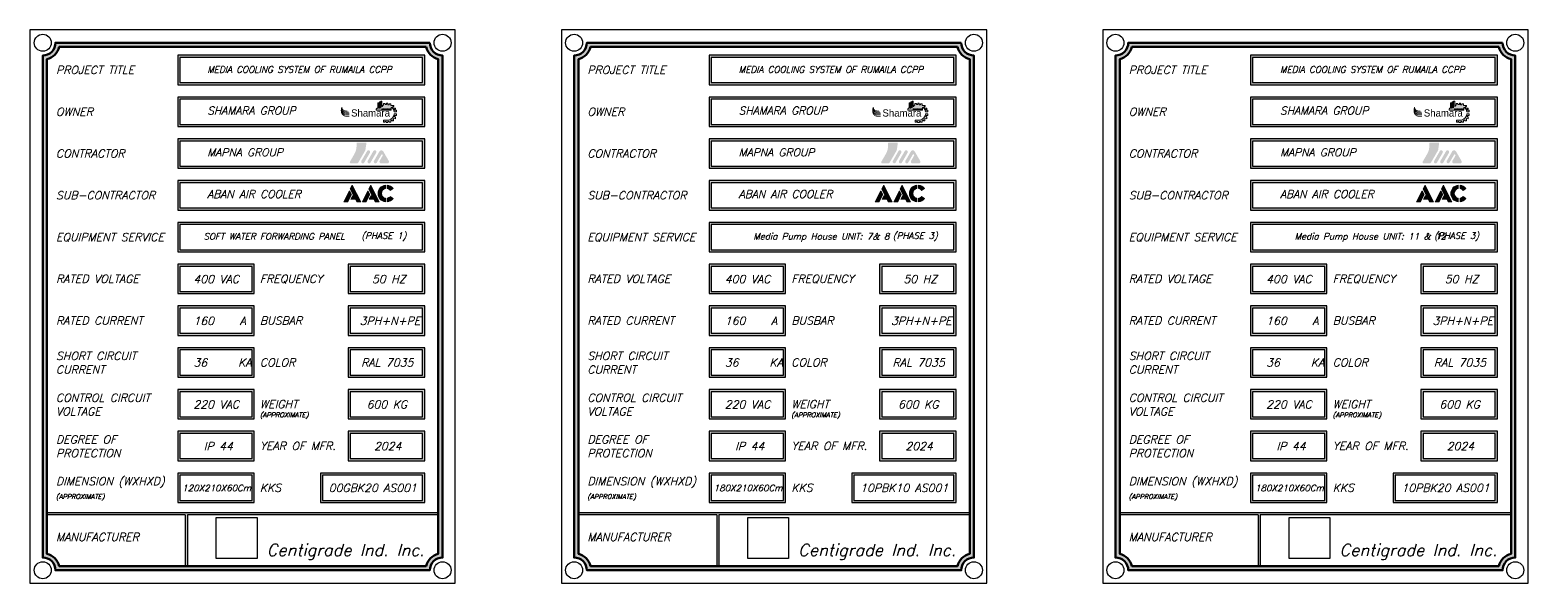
# Model space of a CAD drawing. Header units: inches. Extents: x -166 to 590, y 55 to 185.
# Drawn here: x -165.6 to 186.6, y 55.2 to 185.2 of the extents above; entities that cross this region are included whole.
import ezdxf
from ezdxf.enums import TextEntityAlignment as Align

# ---------------------------------------------------------------- set-up
doc = ezdxf.new("R2010")
doc.units = ezdxf.units.IN
doc.header["$MEASUREMENT"] = 0
doc.layers.add('T-T', color=2, linetype='Continuous', lineweight=20)
doc.styles.add('Shamara', font='')
doc.styles.get("Standard").update_dxf_attribs({"font": 'italic.shx'})
doc.styles.get('Shamara').set_extended_font_data('Alborz Mashgh Jadid')
picture_1 = doc.add_image_def('image1.jpg', size_in_pixel=(157, 157))

# ---------------------------------------------------------------- blocks, each defined once
blk = doc.blocks.new('AAC')
at = {"lineweight": 0}
h = blk.add_hatch(dxfattribs=at)
h.set_pattern_fill('AR-SAND', color=130, scale=0.4)
h.paths.add_polyline_path([(17.1, 33.8), (13.1, 26), (20.1, 12.2), (17.7, 12.2), (14.1, 5.2), (23.6, 5.2), (26.2, 0), (34.2, 0)])
h.paths.add_polyline_path([(0, 0), (7.9, 0), (15.3, 14.6), (11.3, 22.4)])
h = blk.add_hatch(dxfattribs=at)
h.set_pattern_fill('AR-SAND', color=130, scale=0.4)
h.paths.add_polyline_path([(49, 22.4), (37.7, 0), (45.6, 0), (53, 14.6)])
h.paths.add_polyline_path([(54.7, 33.8), (50.8, 26), (57.7, 12.2), (55.4, 12.2), (51.8, 5.2), (61.3, 5.2), (63.9, 0), (71.8, 0)])
h = blk.add_hatch(dxfattribs=at)
h.set_pattern_fill('AR-SAND', color=130, scale=0.4)
h.paths.add_polyline_path([(84.6, 26.8), (84.6, 33.8, 0.894794), (84.6, 0), (84.6, 7, -0.827064)])
h.paths.add_polyline_path([(94.4, 23), (100, 27.2, 0.206016), (88.3, 33.8), (88.3, 26.8, -0.186394)])
h.paths.add_polyline_path([(100, 6.6), (94.4, 10.8, -0.186394), (88.3, 7), (88.3, 0, 0.206016)])
for p, q in [((13.1, 26), (17.1, 33.8)), ((34.2, 0), (17.1, 33.8)), ((50.8, 26), (54.7, 33.8)), ((71.8, 0), (54.7, 33.8)), ((84.6, 33.8), (84.6, 26.8)), ((88.3, 33.8), (88.3, 26.8)), ((0, 0), (11.3, 22.4)), ((0, 0), (7.9, 0)), ((7.9, 0), (15.3, 14.6)), ((15.3, 14.6), (11.3, 22.4)), ((20.1, 12.2), (13.1, 26)), ((14.1, 5.2), (17.7, 12.2)), ((14.1, 5.2), (23.6, 5.2)), ((17.7, 12.2), (20.1, 12.2)), ((26.2, 0), (23.6, 5.2)), ((26.2, 0), (34.2, 0)), ((37.7, 0), (49, 22.4)), ((37.7, 0), (45.6, 0)), ((45.6, 0), (53, 14.6)), ((53, 14.6), (49, 22.4)), ((57.7, 12.2), (50.8, 26)), ((51.8, 5.2), (55.4, 12.2)), ((51.8, 5.2), (61.3, 5.2)), ((55.4, 12.2), (57.7, 12.2)), ((63.9, 0), (61.3, 5.2)), ((63.9, 0), (71.8, 0)), ((84.6, 7), (84.6, 0)), ((88.3, 7), (88.3, 0)), ((94.4, 23), (100, 27.2)), ((94.4, 10.8), (100, 6.6))]:
    blk.add_line(p, q, dxfattribs=at)
for radius, start, end in [(17, 96.356, 263.644), (17, 37.2592, 83.823), (10, 100.8142, 259.1858), (10, 37.2592, 79.4928), (10, 280.5072, 322.7408), (17, 276.177, 322.7408)]:
    blk.add_arc((86.5, 16.9), radius, start, end, dxfattribs=at)
blk = doc.blocks.new('A$C190B4D2B')
at = {"layer": 'T-T'}
h = blk.add_hatch(color=12, dxfattribs=at)
h.dxf.hatch_style = 1
h.paths.add_polyline_path([(5.47, -1.16), (5.47, -0.23), (4.75, -0.23), (4.75, -0.91), (3.9, -0.91), (3.9, -0.37), (3.11, -0.37), (3.11, -1.31), (2.72, -1.31), (2.72, -1.73), (2.5, -1.73), (2.5, -2.04), (2.22, -2.04), (2.22, 0.86), (1.55, 0.86), (1.55, -2.69), (1.32, -2.69), (1.32, 0.53), (0.83, 0.53), (0.83, -2.92), (0.53, -2.92), (0.53, 0), (0, 0), (0, -2.85), (-0.53, -2.85), (-0.53, -3.22), (-0.83, -3.22), (-0.83, -4.07), (7.18, -4.07), (7.18, -2.62), (7.6, -2.62, -0.191002), (8.87, -4.99), (10.08, -4.99), (10.08, -4.03), (9.08, -4.03), (9.08, -3.56), (9.61, -3.56), (9.61, -2.88), (8.71, -2.88), (8.19, -2.49), (8.19, -2.07), (8.66, -2.07), (8.66, -1.57), (7.03, -1.57), (7.03, -0.59), (6.2, -0.59), (6.2, -1.16)])
h.paths.add_polyline_path([(6.16, -3.28), (6.16, -3.81), (5.71, -3.81), (5.71, -3.28)], flags=16)
h.paths.add_polyline_path([(6.44, -3.28), (6.88, -3.28), (6.88, -3.81), (6.44, -3.81)], flags=16)
h.paths.add_polyline_path([(5.43, -3.28), (5.43, -3.81), (4.99, -3.81), (4.99, -3.28)], flags=16)
h.paths.add_polyline_path([(4.71, -3.28), (4.71, -3.81), (4.27, -3.81), (4.27, -3.28)], flags=16)
h.paths.add_polyline_path([(3.98, -3.28), (3.98, -3.81), (3.54, -3.81), (3.54, -3.28)], flags=16)
h.paths.add_polyline_path([(3.26, -3.28), (3.26, -3.81), (2.82, -3.81), (2.82, -3.28)], flags=16)
h.paths.add_polyline_path([(2.53, -3.28), (2.53, -3.81), (2.09, -3.81), (2.09, -3.28)], flags=16)
h.paths.add_polyline_path([(7.71, -9.27), (7.7, -9.75), (8.56, -9.75), (8.56, -8.65), (9.58, -8.66), (9.58, -7.64), (9.15, -7.64), (9.15, -6.85), (10.09, -6.85), (10.09, -5.98), (8.92, -5.98, -0.331152), (5.93, -9.42), (3.14, -9.42), (3.14, -10.64), (3.89, -10.64), (3.89, -10.2), (4.47, -10.2), (4.47, -10.81), (5.5, -10.81), (5.5, -10.12), (6.09, -10.12), (6.09, -10.5), (6.99, -10.5), (6.99, -9.68)])
at = {"layer": 'T-T', "color": 12}
for p, q in [((0.53, 0), (0, 0)), ((0, 0), (0, -2.85)), ((0.53, 0), (0, 0)), ((0, 0), (0, -2.85)), ((0.53, -2.92), (0.53, 0)), ((0.53, -2.92), (0.53, 0)), ((1.32, 0.53), (0.83, 0.53)), ((0.83, 0.53), (0.83, -2.92)), ((1.32, 0.53), (0.83, 0.53)), ((0.83, 0.53), (0.83, -2.92)), ((1.32, -2.69), (1.32, 0.53)), ((1.32, -2.69), (1.32, 0.53)), ((2.22, 0.86), (1.55, 0.86)), ((1.55, 0.86), (1.55, -2.69)), ((2.22, 0.86), (1.55, 0.86)), ((1.55, 0.86), (1.55, -2.69)), ((2.22, -2.04), (2.22, 0.86)), ((2.22, -2.04), (2.22, 0.86)), ((-0.53, -3.22), (-0.83, -3.22)), ((-0.83, -3.22), (-0.83, -4.07)), ((-0.53, -3.22), (-0.83, -3.22)), ((-0.83, -3.22), (-0.83, -4.07)), ((-0.83, -4.07), (7.18, -4.07)), ((-0.83, -4.07), (7.18, -4.07)), ((0, -2.85), (-0.53, -2.85)), ((-0.53, -2.85), (-0.53, -3.22)), ((0, -2.85), (-0.53, -2.85)), ((-0.53, -2.85), (-0.53, -3.22)), ((0.83, -2.92), (0.53, -2.92)), ((0.83, -2.92), (0.53, -2.92)), ((1.55, -2.69), (1.32, -2.69)), ((1.55, -2.69), (1.32, -2.69)), ((2.5, -2.04), (2.22, -2.04)), ((2.5, -2.04), (2.22, -2.04)), ((2.72, -1.73), (2.5, -1.73)), ((2.5, -1.73), (2.5, -2.04)), ((2.72, -1.73), (2.5, -1.73)), ((2.5, -1.73), (2.5, -2.04)), ((3.11, -1.31), (2.72, -1.31)), ((2.72, -1.31), (2.72, -1.73)), ((3.11, -1.31), (2.72, -1.31)), ((2.72, -1.31), (2.72, -1.73)), ((3.9, -0.37), (3.11, -0.37)), ((3.11, -0.37), (3.11, -1.31)), ((3.9, -0.37), (3.11, -0.37)), ((3.11, -0.37), (3.11, -1.31)), ((3.9, -0.91), (3.9, -0.37)), ((3.9, -0.91), (3.9, -0.37)), ((4.75, -0.91), (3.9, -0.91)), ((4.75, -0.91), (3.9, -0.91)), ((5.47, -0.23), (4.75, -0.23)), ((4.75, -0.23), (4.75, -0.91)), ((5.47, -0.23), (4.75, -0.23)), ((4.75, -0.23), (4.75, -0.91)), ((5.47, -1.16), (5.47, -0.23)), ((5.47, -1.16), (5.47, -0.23)), ((6.2, -1.16), (5.47, -1.16)), ((6.2, -1.16), (5.47, -1.16)), ((7.03, -0.59), (6.2, -0.59)), ((6.2, -0.59), (6.2, -1.16)), ((7.03, -0.59), (6.2, -0.59)), ((6.2, -0.59), (6.2, -1.16)), ((7.03, -1.57), (7.03, -0.59)), ((7.03, -1.57), (7.03, -0.59)), ((8.66, -1.57), (7.03, -1.57)), ((8.66, -1.57), (7.03, -1.57)), ((7.18, -4.07), (7.18, -2.62)), ((7.18, -2.62), (7.6, -2.62)), ((7.18, -4.07), (7.18, -2.62)), ((7.18, -2.62), (7.6, -2.62)), ((8.19, -2.49), (8.19, -2.07)), ((8.19, -2.07), (8.66, -2.07)), ((8.19, -2.49), (8.19, -2.07)), ((8.19, -2.07), (8.66, -2.07)), ((8.71, -2.88), (8.19, -2.49)), ((8.71, -2.88), (8.19, -2.49)), ((8.66, -2.07), (8.66, -1.57)), ((8.66, -2.07), (8.66, -1.57)), ((9.61, -2.88), (8.71, -2.88)), ((9.61, -2.88), (8.71, -2.88)), ((8.87, -4.99), (10.08, -4.99)), ((8.87, -4.99), (10.08, -4.99)), ((10.09, -5.98), (8.92, -5.98)), ((10.09, -5.98), (8.92, -5.98)), ((9.08, -4.03), (9.08, -3.56)), ((9.08, -3.56), (9.61, -3.56)), ((9.08, -4.03), (9.08, -3.56)), ((9.08, -3.56), (9.61, -3.56)), ((10.08, -4.03), (9.08, -4.03)), ((10.08, -4.03), (9.08, -4.03)), ((9.15, -7.64), (9.15, -6.85)), ((9.15, -6.85), (10.09, -6.85)), ((9.15, -7.64), (9.15, -6.85)), ((9.15, -6.85), (10.09, -6.85)), ((9.58, -7.64), (9.15, -7.64)), ((9.58, -7.64), (9.15, -7.64)), ((9.58, -8.66), (9.58, -7.64)), ((9.58, -8.66), (9.58, -7.64)), ((9.61, -3.56), (9.61, -2.88)), ((9.61, -3.56), (9.61, -2.88)), ((10.08, -4.99), (10.08, -4.03)), ((10.08, -4.99), (10.08, -4.03)), ((10.09, -6.85), (10.09, -5.98)), ((10.09, -6.85), (10.09, -5.98)), ((5.93, -9.42), (3.14, -9.42)), ((3.14, -9.42), (3.14, -10.64)), ((5.93, -9.42), (3.14, -9.42)), ((3.14, -9.42), (3.14, -10.64)), ((3.14, -10.64), (3.89, -10.64)), ((3.14, -10.64), (3.89, -10.64)), ((3.89, -10.64), (3.89, -10.2)), ((3.89, -10.2), (4.47, -10.2)), ((3.89, -10.64), (3.89, -10.2)), ((3.89, -10.2), (4.47, -10.2)), ((4.47, -10.2), (4.47, -10.81)), ((4.47, -10.2), (4.47, -10.81)), ((4.47, -10.81), (5.5, -10.81)), ((4.47, -10.81), (5.5, -10.81)), ((5.5, -10.81), (5.5, -10.12)), ((5.5, -10.12), (6.09, -10.12)), ((5.5, -10.81), (5.5, -10.12)), ((5.5, -10.12), (6.09, -10.12)), ((6.09, -10.12), (6.09, -10.5)), ((6.09, -10.12), (6.09, -10.5)), ((6.09, -10.5), (6.99, -10.5)), ((6.09, -10.5), (6.99, -10.5)), ((6.99, -9.68), (7.71, -9.27)), ((6.99, -9.68), (7.71, -9.27)), ((6.99, -10.5), (6.99, -9.68)), ((6.99, -10.5), (6.99, -9.68)), ((7.71, -9.27), (7.7, -9.75)), ((7.71, -9.27), (7.7, -9.75)), ((7.7, -9.75), (8.56, -9.75)), ((7.7, -9.75), (8.56, -9.75)), ((8.56, -9.75), (8.56, -8.65)), ((8.56, -8.65), (9.58, -8.66)), ((8.56, -9.75), (8.56, -8.65)), ((8.56, -8.65), (9.58, -8.66))]:
    blk.add_line(p, q, dxfattribs=at)
at = {"layer": 'T-T', "color": 12, "const_width": 0.39}
for points in [[(-19.5, -2.33, 0.281), (-19.27, -6.42, 18.267234)], [(-15.56, -6.15), (-17.6, -6.12, -0.392856), (-19.91, -3.52, -0.912171)], [(-15.56, -6.7), (-17.6, -6.68, -0.383676), (-19.91, -3.97, -0.912171)], [(-15.56, -7.36), (-17.6, -7.33, -0.383676), (-19.91, -4.62, -0.912171)], [(-15.56, -5.56), (-17.6, -5.54, -0.42789), (-19.74, -2.89, -0.912171)], [(-15.96, -5.03), (-17.6, -5.01, -0.429952), (-19.66, -2.55, -0.912171)], [(-16.54, -4.44), (-17.6, -4.41, -0.441364), (-19.5, -2.33, -0.912171)]]:
    blk.add_lwpolyline(points, format="xyb", dxfattribs=at)
at = {"layer": 'T-T', "color": 12}
for points in [[(2.53, -3.81), (2.09, -3.81), (2.09, -3.28), (2.53, -3.28)], [(3.26, -3.81), (2.82, -3.81), (2.82, -3.28), (3.26, -3.28)], [(3.98, -3.81), (3.54, -3.81), (3.54, -3.28), (3.98, -3.28)], [(4.71, -3.81), (4.27, -3.81), (4.27, -3.28), (4.71, -3.28)], [(5.43, -3.81), (4.99, -3.81), (4.99, -3.28), (5.43, -3.28)], [(6.16, -3.81), (5.71, -3.81), (5.71, -3.28), (6.16, -3.28)], [(6.88, -3.81), (6.44, -3.81), (6.44, -3.28), (6.88, -3.28)]]:
    blk.add_lwpolyline(points, close=True, dxfattribs=at)
for centre, radius, start, end in [((5.11, -5.69), 3.82, 282.43766, 355.72722), ((5.11, -5.69), 3.82, 282.43766, 355.72722), ((5.24, -5.41), 3.65, 6.66491, 49.91844), ((5.24, -5.41), 3.65, 6.66491, 49.91844)]:
    blk.add_arc(centre, radius, start, end, dxfattribs=at)
at = {"layer": 'T-T', "color": 12, "style": 'Shamara'}
blk.add_text('Shamara', height=3.9, rotation=0.00012, dxfattribs=at).set_placement((-3.98, -5.54), align=Align.MIDDLE_CENTER)

msp = doc.modelspace()

# ---------------------------------------------------------------- hatches: boundary and pattern name
h = msp.add_hatch(color=256)
h.dxf.hatch_style = 1
h.paths.add_polyline_path([(-68.58, 179.2, -0.414214), (-71.58, 182.2), (-159.58, 182.2, -0.414214), (-162.58, 179.2), (-162.58, 61.2, -0.414214), (-159.58, 58.2), (-71.58, 58.2, -0.414214), (-68.58, 61.2)])
h.paths.add_polyline_path([(-69.58, 62.07, 0.272842), (-72.46, 59.2), (-158.71, 59.2, 0.272842), (-161.58, 62.07), (-161.58, 178.33, 0.272842), (-158.71, 181.2), (-72.46, 181.2, 0.272842), (-69.58, 178.33)], flags=16)
h = msp.add_hatch(color=256)
h.dxf.hatch_style = 1
h.paths.add_polyline_path([(56.36, 179.2, -0.414214), (53.36, 182.2), (-34.64, 182.2, -0.414214), (-37.64, 179.2), (-37.64, 61.2, -0.414214), (-34.64, 58.2), (53.36, 58.2, -0.414214), (56.36, 61.2)])
h.paths.add_polyline_path([(55.36, 62.07, 0.272842), (52.49, 59.2), (-33.77, 59.2, 0.272842), (-36.64, 62.07), (-36.64, 178.33, 0.272842), (-33.77, 181.2), (52.49, 181.2, 0.272842), (55.36, 178.33)], flags=16)
h = msp.add_hatch(color=256)
h.dxf.hatch_style = 1
h.paths.add_polyline_path([(183.64, 179.2, -0.414214), (180.64, 182.2), (92.64, 182.2, -0.414214), (89.64, 179.2), (89.64, 61.2, -0.414214), (92.64, 58.2), (180.64, 58.2, -0.414214), (183.64, 61.2)])
h.paths.add_polyline_path([(182.64, 62.07, 0.272842), (179.76, 59.2), (93.51, 59.2, 0.272842), (90.64, 62.07), (90.64, 178.33, 0.272842), (93.51, 181.2), (179.76, 181.2, 0.272842), (182.64, 178.33)], flags=16)
h = msp.add_hatch(color=256)
h.dxf.hatch_style = 1
h.paths.add_polyline_path([(-130.84, 179.24), (-130.84, 172.32), (-72.78, 172.32), (-72.78, 179.24)])
h.paths.add_polyline_path([(-73.28, 178.74), (-130.34, 178.74), (-130.34, 172.82), (-73.28, 172.82)], flags=16)
h = msp.add_hatch(color=256)
h.dxf.hatch_style = 1
h.paths.add_polyline_path([(-5.9, 179.24), (-5.9, 172.32), (52.16, 172.32), (52.16, 179.24)])
h.paths.add_polyline_path([(51.66, 178.74), (-5.4, 178.74), (-5.4, 172.82), (51.66, 172.82)], flags=16)
h = msp.add_hatch(color=256)
h.dxf.hatch_style = 1
h.paths.add_polyline_path([(121.38, 179.24), (121.38, 172.32), (179.43, 172.32), (179.43, 179.24)])
h.paths.add_polyline_path([(178.93, 178.74), (121.88, 178.74), (121.88, 172.82), (178.93, 172.82)], flags=16)
h = msp.add_hatch(color=256)
h.dxf.hatch_style = 1
h.paths.add_polyline_path([(-130.84, 169.42), (-130.84, 162.5), (-72.78, 162.5), (-72.78, 169.42)])
h.paths.add_polyline_path([(-73.28, 168.92), (-130.34, 168.92), (-130.34, 163), (-73.28, 163)], flags=16)
h = msp.add_hatch(color=256)
h.dxf.hatch_style = 1
h.paths.add_polyline_path([(-5.9, 169.42), (-5.9, 162.5), (52.16, 162.5), (52.16, 169.42)])
h.paths.add_polyline_path([(51.66, 168.92), (-5.4, 168.92), (-5.4, 163), (51.66, 163)], flags=16)
h = msp.add_hatch(color=256)
h.dxf.hatch_style = 1
h.paths.add_polyline_path([(121.38, 169.42), (121.38, 162.5), (179.43, 162.5), (179.43, 169.42)])
h.paths.add_polyline_path([(178.93, 168.92), (121.88, 168.92), (121.88, 163), (178.93, 163)], flags=16)
h = msp.add_hatch(color=256)
h.dxf.hatch_style = 1
h.paths.add_polyline_path([(-130.84, 159.6), (-130.84, 152.68), (-72.78, 152.68), (-72.78, 159.6)])
h.paths.add_polyline_path([(-73.28, 159.1), (-130.34, 159.1), (-130.34, 153.18), (-73.28, 153.18)], flags=16)
h = msp.add_hatch(color=256)
h.dxf.hatch_style = 1
h.paths.add_polyline_path([(-5.9, 159.6), (-5.9, 152.68), (52.16, 152.68), (52.16, 159.6)])
h.paths.add_polyline_path([(51.66, 159.1), (-5.4, 159.1), (-5.4, 153.18), (51.66, 153.18)], flags=16)
h = msp.add_hatch(color=256)
h.dxf.hatch_style = 1
h.paths.add_polyline_path([(121.38, 159.6), (121.38, 152.68), (179.43, 152.68), (179.43, 159.6)])
h.paths.add_polyline_path([(178.93, 159.1), (121.88, 159.1), (121.88, 153.18), (178.93, 153.18)], flags=16)
h = msp.add_hatch(color=256)
h.dxf.hatch_style = 1
h.paths.add_polyline_path([(-130.84, 149.78), (-130.84, 142.86), (-72.78, 142.86), (-72.78, 149.78)])
h.paths.add_polyline_path([(-73.28, 149.28), (-130.34, 149.28), (-130.34, 143.36), (-73.28, 143.36)], flags=16)
h = msp.add_hatch(color=256)
h.dxf.hatch_style = 1
h.paths.add_polyline_path([(-5.9, 149.78), (-5.9, 142.86), (52.16, 142.86), (52.16, 149.78)])
h.paths.add_polyline_path([(51.66, 149.28), (-5.4, 149.28), (-5.4, 143.36), (51.66, 143.36)], flags=16)
h = msp.add_hatch(color=256)
h.dxf.hatch_style = 1
h.paths.add_polyline_path([(121.38, 149.78), (121.38, 142.86), (179.43, 142.86), (179.43, 149.78)])
h.paths.add_polyline_path([(178.93, 149.28), (121.88, 149.28), (121.88, 143.36), (178.93, 143.36)], flags=16)
h = msp.add_hatch(color=256)
h.dxf.hatch_style = 1
h.paths.add_polyline_path([(-130.84, 139.96), (-130.84, 133.04), (-72.78, 133.04), (-72.78, 139.96)])
h.paths.add_polyline_path([(-73.28, 139.46), (-130.34, 139.46), (-130.34, 133.54), (-73.28, 133.54)], flags=16)
h = msp.add_hatch(color=256)
h.dxf.hatch_style = 1
h.paths.add_polyline_path([(-5.9, 139.96), (-5.9, 133.04), (52.16, 133.04), (52.16, 139.96)])
h.paths.add_polyline_path([(51.66, 139.46), (-5.4, 139.46), (-5.4, 133.54), (51.66, 133.54)], flags=16)
h = msp.add_hatch(color=256)
h.dxf.hatch_style = 1
h.paths.add_polyline_path([(121.38, 139.96), (121.38, 133.04), (179.43, 133.04), (179.43, 139.96)])
h.paths.add_polyline_path([(178.93, 139.46), (121.88, 139.46), (121.88, 133.54), (178.93, 133.54)], flags=16)
h = msp.add_hatch(color=256)
h.dxf.hatch_style = 1
h.paths.add_polyline_path([(-112.86, 123.22), (-112.86, 130.14), (-130.84, 130.14), (-130.84, 123.22)])
h.paths.add_polyline_path([(-113.36, 129.64), (-113.36, 123.72), (-130.34, 123.72), (-130.34, 129.64)], flags=16)
h = msp.add_hatch(color=256)
h.dxf.hatch_style = 1
h.paths.add_polyline_path([(-72.78, 123.22), (-72.78, 130.14), (-90.76, 130.14), (-90.76, 123.22)])
h.paths.add_polyline_path([(-73.28, 129.64), (-73.28, 123.72), (-90.26, 123.72), (-90.26, 129.64)], flags=16)
h = msp.add_hatch(color=256)
h.dxf.hatch_style = 1
h.paths.add_polyline_path([(12.08, 123.22), (12.08, 130.14), (-5.9, 130.14), (-5.9, 123.22)])
h.paths.add_polyline_path([(11.58, 129.64), (11.58, 123.72), (-5.4, 123.72), (-5.4, 129.64)], flags=16)
h = msp.add_hatch(color=256)
h.dxf.hatch_style = 1
h.paths.add_polyline_path([(52.16, 123.22), (52.16, 130.14), (34.18, 130.14), (34.18, 123.22)])
h.paths.add_polyline_path([(51.66, 129.64), (51.66, 123.72), (34.68, 123.72), (34.68, 129.64)], flags=16)
h = msp.add_hatch(color=256)
h.dxf.hatch_style = 1
h.paths.add_polyline_path([(139.36, 123.22), (139.36, 130.14), (121.38, 130.14), (121.38, 123.22)])
h.paths.add_polyline_path([(138.86, 129.64), (138.86, 123.72), (121.88, 123.72), (121.88, 129.64)], flags=16)
h = msp.add_hatch(color=256)
h.dxf.hatch_style = 1
h.paths.add_polyline_path([(179.43, 123.22), (179.43, 130.14), (161.45, 130.14), (161.45, 123.22)])
h.paths.add_polyline_path([(178.93, 129.64), (178.93, 123.72), (161.95, 123.72), (161.95, 129.64)], flags=16)
h = msp.add_hatch(color=256)
h.dxf.hatch_style = 1
h.paths.add_polyline_path([(-112.86, 113.4), (-112.86, 120.32), (-130.84, 120.32), (-130.84, 113.4)])
h.paths.add_polyline_path([(-113.36, 119.82), (-113.36, 113.9), (-130.34, 113.9), (-130.34, 119.82)], flags=16)
h = msp.add_hatch(color=256)
h.dxf.hatch_style = 1
h.paths.add_polyline_path([(-72.78, 113.4), (-72.78, 120.32), (-90.76, 120.32), (-90.76, 113.4)])
h.paths.add_polyline_path([(-73.28, 119.82), (-73.28, 113.9), (-90.26, 113.9), (-90.26, 119.82)], flags=16)
h = msp.add_hatch(color=256)
h.dxf.hatch_style = 1
h.paths.add_polyline_path([(12.08, 113.4), (12.08, 120.32), (-5.9, 120.32), (-5.9, 113.4)])
h.paths.add_polyline_path([(11.58, 119.82), (11.58, 113.9), (-5.4, 113.9), (-5.4, 119.82)], flags=16)
h = msp.add_hatch(color=256)
h.dxf.hatch_style = 1
h.paths.add_polyline_path([(52.16, 113.4), (52.16, 120.32), (34.18, 120.32), (34.18, 113.4)])
h.paths.add_polyline_path([(51.66, 119.82), (51.66, 113.9), (34.68, 113.9), (34.68, 119.82)], flags=16)
h = msp.add_hatch(color=256)
h.dxf.hatch_style = 1
h.paths.add_polyline_path([(139.36, 113.4), (139.36, 120.32), (121.38, 120.32), (121.38, 113.4)])
h.paths.add_polyline_path([(138.86, 119.82), (138.86, 113.9), (121.88, 113.9), (121.88, 119.82)], flags=16)
h = msp.add_hatch(color=256)
h.dxf.hatch_style = 1
h.paths.add_polyline_path([(179.43, 113.4), (179.43, 120.32), (161.45, 120.32), (161.45, 113.4)])
h.paths.add_polyline_path([(178.93, 119.82), (178.93, 113.9), (161.95, 113.9), (161.95, 119.82)], flags=16)
h = msp.add_hatch(color=256)
h.dxf.hatch_style = 1
h.paths.add_polyline_path([(-112.86, 103.58), (-112.86, 110.5), (-130.84, 110.5), (-130.84, 103.58)])
h.paths.add_polyline_path([(-113.36, 110), (-113.36, 104.08), (-130.34, 104.08), (-130.34, 110)], flags=16)
h = msp.add_hatch(color=256)
h.dxf.hatch_style = 1
h.paths.add_polyline_path([(-72.78, 103.58), (-72.78, 110.5), (-90.76, 110.5), (-90.76, 103.58)])
h.paths.add_polyline_path([(-73.28, 110), (-73.28, 104.08), (-90.26, 104.08), (-90.26, 110)], flags=16)
h = msp.add_hatch(color=256)
h.dxf.hatch_style = 1
h.paths.add_polyline_path([(12.08, 103.58), (12.08, 110.5), (-5.9, 110.5), (-5.9, 103.58)])
h.paths.add_polyline_path([(11.58, 110), (11.58, 104.08), (-5.4, 104.08), (-5.4, 110)], flags=16)
h = msp.add_hatch(color=256)
h.dxf.hatch_style = 1
h.paths.add_polyline_path([(52.16, 103.58), (52.16, 110.5), (34.18, 110.5), (34.18, 103.58)])
h.paths.add_polyline_path([(51.66, 110), (51.66, 104.08), (34.68, 104.08), (34.68, 110)], flags=16)
h = msp.add_hatch(color=256)
h.dxf.hatch_style = 1
h.paths.add_polyline_path([(139.36, 103.58), (139.36, 110.5), (121.38, 110.5), (121.38, 103.58)])
h.paths.add_polyline_path([(138.86, 110), (138.86, 104.08), (121.88, 104.08), (121.88, 110)], flags=16)
h = msp.add_hatch(color=256)
h.dxf.hatch_style = 1
h.paths.add_polyline_path([(179.43, 103.58), (179.43, 110.5), (161.45, 110.5), (161.45, 103.58)])
h.paths.add_polyline_path([(178.93, 110), (178.93, 104.08), (161.95, 104.08), (161.95, 110)], flags=16)
h = msp.add_hatch(color=256)
h.dxf.hatch_style = 1
h.paths.add_polyline_path([(-112.86, 93.76), (-112.86, 100.68), (-130.84, 100.68), (-130.84, 93.76)])
h.paths.add_polyline_path([(-113.36, 100.18), (-113.36, 94.26), (-130.34, 94.26), (-130.34, 100.18)], flags=16)
h = msp.add_hatch(color=256)
h.dxf.hatch_style = 1
h.paths.add_polyline_path([(-72.78, 93.76), (-72.78, 100.68), (-90.76, 100.68), (-90.76, 93.76)])
h.paths.add_polyline_path([(-73.28, 100.18), (-73.28, 94.26), (-90.26, 94.26), (-90.26, 100.18)], flags=16)
h = msp.add_hatch(color=256)
h.dxf.hatch_style = 1
h.paths.add_polyline_path([(12.08, 93.76), (12.08, 100.68), (-5.9, 100.68), (-5.9, 93.76)])
h.paths.add_polyline_path([(11.58, 100.18), (11.58, 94.26), (-5.4, 94.26), (-5.4, 100.18)], flags=16)
h = msp.add_hatch(color=256)
h.dxf.hatch_style = 1
h.paths.add_polyline_path([(52.16, 93.76), (52.16, 100.68), (34.18, 100.68), (34.18, 93.76)])
h.paths.add_polyline_path([(51.66, 100.18), (51.66, 94.26), (34.68, 94.26), (34.68, 100.18)], flags=16)
h = msp.add_hatch(color=256)
h.dxf.hatch_style = 1
h.paths.add_polyline_path([(139.36, 93.76), (139.36, 100.68), (121.38, 100.68), (121.38, 93.76)])
h.paths.add_polyline_path([(138.86, 100.18), (138.86, 94.26), (121.88, 94.26), (121.88, 100.18)], flags=16)
h = msp.add_hatch(color=256)
h.dxf.hatch_style = 1
h.paths.add_polyline_path([(179.43, 93.76), (179.43, 100.68), (161.45, 100.68), (161.45, 93.76)])
h.paths.add_polyline_path([(178.93, 100.18), (178.93, 94.26), (161.95, 94.26), (161.95, 100.18)], flags=16)
h = msp.add_hatch(color=256)
h.dxf.hatch_style = 1
h.paths.add_polyline_path([(-112.86, 83.94), (-112.86, 90.86), (-130.84, 90.86), (-130.84, 83.94)])
h.paths.add_polyline_path([(-113.36, 90.36), (-113.36, 84.44), (-130.34, 84.44), (-130.34, 90.36)], flags=16)
h = msp.add_hatch(color=256)
h.dxf.hatch_style = 1
h.paths.add_polyline_path([(-72.78, 83.94), (-72.78, 90.86), (-90.76, 90.86), (-90.76, 83.94)])
h.paths.add_polyline_path([(-73.28, 90.36), (-73.28, 84.44), (-90.26, 84.44), (-90.26, 90.36)], flags=16)
h = msp.add_hatch(color=256)
h.dxf.hatch_style = 1
h.paths.add_polyline_path([(12.08, 83.94), (12.08, 90.86), (-5.9, 90.86), (-5.9, 83.94)])
h.paths.add_polyline_path([(11.58, 90.36), (11.58, 84.44), (-5.4, 84.44), (-5.4, 90.36)], flags=16)
h = msp.add_hatch(color=256)
h.dxf.hatch_style = 1
h.paths.add_polyline_path([(52.16, 83.94), (52.16, 90.86), (34.18, 90.86), (34.18, 83.94)])
h.paths.add_polyline_path([(51.66, 90.36), (51.66, 84.44), (34.68, 84.44), (34.68, 90.36)], flags=16)
h = msp.add_hatch(color=256)
h.dxf.hatch_style = 1
h.paths.add_polyline_path([(139.36, 83.94), (139.36, 90.86), (121.38, 90.86), (121.38, 83.94)])
h.paths.add_polyline_path([(138.86, 90.36), (138.86, 84.44), (121.88, 84.44), (121.88, 90.36)], flags=16)
h = msp.add_hatch(color=256)
h.dxf.hatch_style = 1
h.paths.add_polyline_path([(179.43, 83.94), (179.43, 90.86), (161.45, 90.86), (161.45, 83.94)])
h.paths.add_polyline_path([(178.93, 90.36), (178.93, 84.44), (161.95, 84.44), (161.95, 90.36)], flags=16)
h = msp.add_hatch(color=256)
h.dxf.hatch_style = 1
h.paths.add_polyline_path([(-112.86, 74.12), (-112.86, 81.04), (-130.84, 81.04), (-130.84, 74.12)])
h.paths.add_polyline_path([(-113.36, 80.54), (-113.36, 74.62), (-130.34, 74.62), (-130.34, 80.54)], flags=16)
h = msp.add_hatch(color=256)
h.dxf.hatch_style = 1
h.paths.add_polyline_path([(-72.78, 74.12), (-72.78, 81.04), (-97.31, 81.04), (-97.31, 74.12)])
h.paths.add_polyline_path([(-73.28, 80.54), (-73.28, 74.62), (-96.81, 74.62), (-96.81, 80.54)], flags=16)
h = msp.add_hatch(color=256)
h.dxf.hatch_style = 1
h.paths.add_polyline_path([(12.08, 74.12), (12.08, 81.04), (-5.9, 81.04), (-5.9, 74.12)])
h.paths.add_polyline_path([(11.58, 80.54), (11.58, 74.62), (-5.4, 74.62), (-5.4, 80.54)], flags=16)
h = msp.add_hatch(color=256)
h.dxf.hatch_style = 1
h.paths.add_polyline_path([(52.16, 74.12), (52.16, 81.04), (27.63, 81.04), (27.63, 74.12)])
h.paths.add_polyline_path([(51.66, 80.54), (51.66, 74.62), (28.13, 74.62), (28.13, 80.54)], flags=16)
h = msp.add_hatch(color=256)
h.dxf.hatch_style = 1
h.paths.add_polyline_path([(139.36, 74.12), (139.36, 81.04), (121.38, 81.04), (121.38, 74.12)])
h.paths.add_polyline_path([(138.86, 80.54), (138.86, 74.62), (121.88, 74.62), (121.88, 80.54)], flags=16)
h = msp.add_hatch(color=256)
h.dxf.hatch_style = 1
h.paths.add_polyline_path([(179.43, 74.12), (179.43, 81.04), (154.91, 81.04), (154.91, 74.12)])
h.paths.add_polyline_path([(178.93, 80.54), (178.93, 74.62), (155.41, 74.62), (155.41, 80.54)], flags=16)
h = msp.add_hatch(color=256)
h.dxf.hatch_style = 1
h.paths.add_polyline_path([(-69.58, 71.72), (-161.58, 71.72), (-161.58, 71.22), (-129.06, 71.22), (-129.06, 59.2), (-128.56, 59.2), (-128.56, 71.22), (-69.58, 71.22)])
h = msp.add_hatch(color=256)
h.dxf.hatch_style = 1
h.paths.add_polyline_path([(55.36, 71.72), (-36.64, 71.72), (-36.64, 71.22), (-4.12, 71.22), (-4.12, 59.2), (-3.62, 59.2), (-3.62, 71.22), (55.36, 71.22)])
h = msp.add_hatch(color=256)
h.dxf.hatch_style = 1
h.paths.add_polyline_path([(182.64, 71.72), (90.64, 71.72), (90.64, 71.22), (123.16, 71.22), (123.16, 59.2), (123.66, 59.2), (123.66, 71.22), (182.64, 71.22)])
at = {"layer": 'T-T'}
for points in [[(-86.79, 156.81, 0.093556), (-86.71, 157.04), (-86.48, 158.56, 0.459001), (-86.61, 158.71), (-88.66, 158.71, 0.414214), (-88.79, 158.58), (-88.79, 157.97, -0.131652), (-89.3, 156.05), (-90.35, 154.23, 0.57735), (-90.13, 153.84), (-88.73, 153.84, 0.267949), (-88.39, 154.04)], [(38.15, 156.81, 0.093556), (38.23, 157.04), (38.46, 158.56, 0.459001), (38.33, 158.71), (36.28, 158.71, 0.414214), (36.16, 158.58), (36.16, 157.97, -0.131652), (35.64, 156.05), (34.59, 154.23, 0.57735), (34.81, 153.84), (36.21, 153.84, 0.267949), (36.55, 154.04)], [(165.43, 156.81, 0.093556), (165.51, 157.04), (165.74, 158.56, 0.459001), (165.61, 158.71), (163.56, 158.71, 0.414214), (163.43, 158.58), (163.43, 157.97, -0.131652), (162.92, 156.05), (161.86, 154.23, 0.57735), (162.09, 153.84), (163.49, 153.84, 0.267949), (163.82, 154.04)]]:
    msp.add_hatch(color=252, dxfattribs=at).paths.add_polyline_path(points)
h = msp.add_hatch(color=1, dxfattribs=at)
h.paths.add_polyline_path([(-82.52, 156.66, 0.57735), (-83.41, 156.66), (-84.7, 154.42, 1), (-84.03, 154.04), (-82.98, 155.86, -1), (-82.65, 155.67), (-83.37, 154.42, 0.57735), (-83.04, 153.84), (-81.56, 153.84, 0.57735), (-81.22, 154.42)])
h.paths.add_polyline_path([(-84.18, 156.34, 1), (-84.85, 156.73), (-86.18, 154.42, 1), (-85.51, 154.04)])
h.paths.add_polyline_path([(-85.66, 156.34, 1), (-86.32, 156.73), (-87.66, 154.42, 1), (-86.99, 154.04)])
h = msp.add_hatch(color=1, dxfattribs=at)
h.paths.add_polyline_path([(42.43, 156.66, 0.57735), (41.54, 156.66), (40.24, 154.42, 1), (40.91, 154.04), (41.96, 155.86, -1), (42.3, 155.67), (41.57, 154.42, 0.57735), (41.91, 153.84), (43.39, 153.84, 0.57735), (43.72, 154.42)])
h.paths.add_polyline_path([(40.76, 156.34, 1), (40.09, 156.73), (38.76, 154.42, 1), (39.43, 154.04)])
h.paths.add_polyline_path([(39.28, 156.34, 1), (38.62, 156.73), (37.29, 154.42, 1), (37.95, 154.04)])
h = msp.add_hatch(color=1, dxfattribs=at)
h.paths.add_polyline_path([(169.7, 156.66, 0.57735), (168.81, 156.66), (167.52, 154.42, 1), (168.18, 154.04), (169.24, 155.86, -1), (169.57, 155.67), (168.85, 154.42, 0.57735), (169.18, 153.84), (170.66, 153.84, 0.57735), (171, 154.42)])
h.paths.add_polyline_path([(168.04, 156.34, 1), (167.37, 156.73), (166.04, 154.42, 1), (166.71, 154.04)])
h.paths.add_polyline_path([(166.56, 156.34, 1), (165.9, 156.73), (164.56, 154.42, 1), (165.23, 154.04)])

# ---------------------------------------------------------------- linework, layer by layer
for p, q in [((-69.58, 71.72), (-161.58, 71.72)), ((-129.06, 71.22), (-161.58, 71.22)), ((-129.06, 71.22), (-129.06, 59.2)), ((-69.58, 71.22), (-128.56, 71.22)), ((-128.56, 71.22), (-128.56, 59.2)), ((55.36, 71.72), (-36.64, 71.72)), ((-4.12, 71.22), (-36.64, 71.22)), ((-4.12, 71.22), (-4.12, 59.2)), ((55.36, 71.22), (-3.62, 71.22)), ((-3.62, 71.22), (-3.62, 59.2)), ((182.64, 71.72), (90.64, 71.72)), ((123.16, 71.22), (90.64, 71.22)), ((123.16, 71.22), (123.16, 59.2)), ((182.64, 71.22), (123.66, 71.22)), ((123.66, 71.22), (123.66, 59.2)), ((-128.56, 59.2), (-129.06, 59.2)), ((-3.62, 59.2), (-4.12, 59.2)), ((123.66, 59.2), (123.16, 59.2))]:
    msp.add_line(p, q)
for points in [[(-65.58, 185.2), (-165.58, 185.2), (-165.58, 55.2), (-65.58, 55.2)], [(59.36, 185.2), (-40.64, 185.2), (-40.64, 55.2), (59.36, 55.2)], [(186.64, 185.2), (86.64, 185.2), (86.64, 55.2), (186.64, 55.2)], [(-72.78, 179.24), (-130.84, 179.24), (-130.84, 172.32), (-72.78, 172.32)], [(-73.28, 178.74), (-130.34, 178.74), (-130.34, 172.82), (-73.28, 172.82)], [(52.16, 179.24), (-5.9, 179.24), (-5.9, 172.32), (52.16, 172.32)], [(51.66, 178.74), (-5.4, 178.74), (-5.4, 172.82), (51.66, 172.82)], [(179.43, 179.24), (121.38, 179.24), (121.38, 172.32), (179.43, 172.32)], [(178.93, 178.74), (121.88, 178.74), (121.88, 172.82), (178.93, 172.82)], [(-72.78, 169.42), (-130.84, 169.42), (-130.84, 162.5), (-72.78, 162.5)], [(52.16, 169.42), (-5.9, 169.42), (-5.9, 162.5), (52.16, 162.5)], [(179.43, 169.42), (121.38, 169.42), (121.38, 162.5), (179.43, 162.5)], [(-73.28, 168.92), (-130.34, 168.92), (-130.34, 163), (-73.28, 163)], [(51.66, 168.92), (-5.4, 168.92), (-5.4, 163), (51.66, 163)], [(178.93, 168.92), (121.88, 168.92), (121.88, 163), (178.93, 163)], [(-72.78, 159.6), (-130.84, 159.6), (-130.84, 152.68), (-72.78, 152.68)], [(-73.28, 159.1), (-130.34, 159.1), (-130.34, 153.18), (-73.28, 153.18)], [(52.16, 159.6), (-5.9, 159.6), (-5.9, 152.68), (52.16, 152.68)], [(51.66, 159.1), (-5.4, 159.1), (-5.4, 153.18), (51.66, 153.18)], [(179.43, 159.6), (121.38, 159.6), (121.38, 152.68), (179.43, 152.68)], [(178.93, 159.1), (121.88, 159.1), (121.88, 153.18), (178.93, 153.18)], [(-72.78, 149.78), (-130.84, 149.78), (-130.84, 142.86), (-72.78, 142.86)], [(-73.28, 149.28), (-130.34, 149.28), (-130.34, 143.36), (-73.28, 143.36)], [(52.16, 149.78), (-5.9, 149.78), (-5.9, 142.86), (52.16, 142.86)], [(51.66, 149.28), (-5.4, 149.28), (-5.4, 143.36), (51.66, 143.36)], [(179.43, 149.78), (121.38, 149.78), (121.38, 142.86), (179.43, 142.86)], [(178.93, 149.28), (121.88, 149.28), (121.88, 143.36), (178.93, 143.36)], [(-72.78, 139.96), (-130.84, 139.96), (-130.84, 133.04), (-72.78, 133.04)], [(-73.28, 139.46), (-130.34, 139.46), (-130.34, 133.54), (-73.28, 133.54)], [(52.16, 139.96), (-5.9, 139.96), (-5.9, 133.04), (52.16, 133.04)], [(51.66, 139.46), (-5.4, 139.46), (-5.4, 133.54), (51.66, 133.54)], [(179.43, 139.96), (121.38, 139.96), (121.38, 133.04), (179.43, 133.04)], [(178.93, 139.46), (121.88, 139.46), (121.88, 133.54), (178.93, 133.54)], [(-112.86, 130.14), (-130.84, 130.14), (-130.84, 123.22), (-112.86, 123.22)], [(-113.36, 129.64), (-130.34, 129.64), (-130.34, 123.72), (-113.36, 123.72)], [(-72.78, 130.14), (-90.76, 130.14), (-90.76, 123.22), (-72.78, 123.22)], [(-73.28, 129.64), (-90.26, 129.64), (-90.26, 123.72), (-73.28, 123.72)], [(12.08, 130.14), (-5.9, 130.14), (-5.9, 123.22), (12.08, 123.22)], [(11.58, 129.64), (-5.4, 129.64), (-5.4, 123.72), (11.58, 123.72)], [(52.16, 130.14), (34.18, 130.14), (34.18, 123.22), (52.16, 123.22)], [(51.66, 129.64), (34.68, 129.64), (34.68, 123.72), (51.66, 123.72)], [(139.36, 130.14), (121.38, 130.14), (121.38, 123.22), (139.36, 123.22)], [(138.86, 129.64), (121.88, 129.64), (121.88, 123.72), (138.86, 123.72)], [(179.43, 130.14), (161.45, 130.14), (161.45, 123.22), (179.43, 123.22)], [(178.93, 129.64), (161.95, 129.64), (161.95, 123.72), (178.93, 123.72)], [(-112.86, 120.32), (-130.84, 120.32), (-130.84, 113.4), (-112.86, 113.4)], [(-113.36, 119.82), (-130.34, 119.82), (-130.34, 113.9), (-113.36, 113.9)], [(-72.78, 120.32), (-90.76, 120.32), (-90.76, 113.4), (-72.78, 113.4)], [(-73.28, 119.82), (-90.26, 119.82), (-90.26, 113.9), (-73.28, 113.9)], [(12.08, 120.32), (-5.9, 120.32), (-5.9, 113.4), (12.08, 113.4)], [(11.58, 119.82), (-5.4, 119.82), (-5.4, 113.9), (11.58, 113.9)], [(52.16, 120.32), (34.18, 120.32), (34.18, 113.4), (52.16, 113.4)], [(51.66, 119.82), (34.68, 119.82), (34.68, 113.9), (51.66, 113.9)], [(139.36, 120.32), (121.38, 120.32), (121.38, 113.4), (139.36, 113.4)], [(138.86, 119.82), (121.88, 119.82), (121.88, 113.9), (138.86, 113.9)], [(179.43, 120.32), (161.45, 120.32), (161.45, 113.4), (179.43, 113.4)], [(178.93, 119.82), (161.95, 119.82), (161.95, 113.9), (178.93, 113.9)], [(-112.86, 110.5), (-130.84, 110.5), (-130.84, 103.58), (-112.86, 103.58)], [(-113.36, 110), (-130.34, 110), (-130.34, 104.08), (-113.36, 104.08)], [(-72.78, 110.5), (-90.76, 110.5), (-90.76, 103.58), (-72.78, 103.58)], [(-73.28, 110), (-90.26, 110), (-90.26, 104.08), (-73.28, 104.08)], [(12.08, 110.5), (-5.9, 110.5), (-5.9, 103.58), (12.08, 103.58)], [(11.58, 110), (-5.4, 110), (-5.4, 104.08), (11.58, 104.08)], [(52.16, 110.5), (34.18, 110.5), (34.18, 103.58), (52.16, 103.58)], [(51.66, 110), (34.68, 110), (34.68, 104.08), (51.66, 104.08)], [(139.36, 110.5), (121.38, 110.5), (121.38, 103.58), (139.36, 103.58)], [(138.86, 110), (121.88, 110), (121.88, 104.08), (138.86, 104.08)], [(179.43, 110.5), (161.45, 110.5), (161.45, 103.58), (179.43, 103.58)], [(178.93, 110), (161.95, 110), (161.95, 104.08), (178.93, 104.08)], [(-112.86, 100.68), (-130.84, 100.68), (-130.84, 93.76), (-112.86, 93.76)], [(-113.36, 100.18), (-130.34, 100.18), (-130.34, 94.26), (-113.36, 94.26)], [(-72.78, 100.68), (-90.76, 100.68), (-90.76, 93.76), (-72.78, 93.76)], [(-73.28, 100.18), (-90.26, 100.18), (-90.26, 94.26), (-73.28, 94.26)], [(12.08, 100.68), (-5.9, 100.68), (-5.9, 93.76), (12.08, 93.76)], [(11.58, 100.18), (-5.4, 100.18), (-5.4, 94.26), (11.58, 94.26)], [(52.16, 100.68), (34.18, 100.68), (34.18, 93.76), (52.16, 93.76)], [(51.66, 100.18), (34.68, 100.18), (34.68, 94.26), (51.66, 94.26)], [(139.36, 100.68), (121.38, 100.68), (121.38, 93.76), (139.36, 93.76)], [(138.86, 100.18), (121.88, 100.18), (121.88, 94.26), (138.86, 94.26)], [(179.43, 100.68), (161.45, 100.68), (161.45, 93.76), (179.43, 93.76)], [(178.93, 100.18), (161.95, 100.18), (161.95, 94.26), (178.93, 94.26)], [(-112.86, 90.86), (-130.84, 90.86), (-130.84, 83.94), (-112.86, 83.94)], [(-113.36, 90.36), (-130.34, 90.36), (-130.34, 84.44), (-113.36, 84.44)], [(-72.78, 90.86), (-90.76, 90.86), (-90.76, 83.94), (-72.78, 83.94)], [(-73.28, 90.36), (-90.26, 90.36), (-90.26, 84.44), (-73.28, 84.44)], [(12.08, 90.86), (-5.9, 90.86), (-5.9, 83.94), (12.08, 83.94)], [(11.58, 90.36), (-5.4, 90.36), (-5.4, 84.44), (11.58, 84.44)], [(52.16, 90.86), (34.18, 90.86), (34.18, 83.94), (52.16, 83.94)], [(51.66, 90.36), (34.68, 90.36), (34.68, 84.44), (51.66, 84.44)], [(139.36, 90.86), (121.38, 90.86), (121.38, 83.94), (139.36, 83.94)], [(138.86, 90.36), (121.88, 90.36), (121.88, 84.44), (138.86, 84.44)], [(179.43, 90.86), (161.45, 90.86), (161.45, 83.94), (179.43, 83.94)], [(178.93, 90.36), (161.95, 90.36), (161.95, 84.44), (178.93, 84.44)], [(-112.86, 81.04), (-130.84, 81.04), (-130.84, 74.12), (-112.86, 74.12)], [(-72.78, 81.04), (-97.31, 81.04), (-97.31, 74.12), (-72.78, 74.12)], [(12.08, 81.04), (-5.9, 81.04), (-5.9, 74.12), (12.08, 74.12)], [(52.16, 81.04), (27.63, 81.04), (27.63, 74.12), (52.16, 74.12)], [(139.36, 81.04), (121.38, 81.04), (121.38, 74.12), (139.36, 74.12)], [(179.43, 81.04), (154.91, 81.04), (154.91, 74.12), (179.43, 74.12)], [(-113.36, 80.54), (-130.34, 80.54), (-130.34, 74.62), (-113.36, 74.62)], [(-73.28, 80.54), (-96.81, 80.54), (-96.81, 74.62), (-73.28, 74.62)], [(11.58, 80.54), (-5.4, 80.54), (-5.4, 74.62), (11.58, 74.62)], [(51.66, 80.54), (28.13, 80.54), (28.13, 74.62), (51.66, 74.62)], [(138.86, 80.54), (121.88, 80.54), (121.88, 74.62), (138.86, 74.62)], [(178.93, 80.54), (155.41, 80.54), (155.41, 74.62), (178.93, 74.62)]]:
    msp.add_lwpolyline(points, close=True)
at = {"lineweight": 70}
for points in [[(-71.58, 182.2), (-159.58, 182.2, -0.414214), (-162.58, 179.2), (-162.58, 61.2, -0.414214), (-159.58, 58.2), (-71.58, 58.2, -0.414214), (-68.58, 61.2), (-68.58, 179.2, -0.414214)], [(-72.46, 181.2), (-158.71, 181.2, -0.272842), (-161.58, 178.33), (-161.58, 62.07, -0.272842), (-158.71, 59.2), (-72.46, 59.2, -0.272842), (-69.58, 62.07), (-69.58, 178.33, -0.272842)], [(53.36, 182.2), (-34.64, 182.2, -0.414214), (-37.64, 179.2), (-37.64, 61.2, -0.414214), (-34.64, 58.2), (53.36, 58.2, -0.414214), (56.36, 61.2), (56.36, 179.2, -0.414214)], [(52.49, 181.2), (-33.77, 181.2, -0.272842), (-36.64, 178.33), (-36.64, 62.07, -0.272842), (-33.77, 59.2), (52.49, 59.2, -0.272842), (55.36, 62.07), (55.36, 178.33, -0.272842)], [(180.64, 182.2), (92.64, 182.2, -0.414214), (89.64, 179.2), (89.64, 61.2, -0.414214), (92.64, 58.2), (180.64, 58.2, -0.414214), (183.64, 61.2), (183.64, 179.2, -0.414214)], [(179.76, 181.2), (93.51, 181.2, -0.272842), (90.64, 178.33), (90.64, 62.07, -0.272842), (93.51, 59.2), (179.76, 59.2, -0.272842), (182.64, 62.07), (182.64, 178.33, -0.272842)]]:
    msp.add_lwpolyline(points, format="xyb", close=True, dxfattribs=at)
for centre in [(-162.58, 182.2), (-68.58, 182.2), (-37.64, 182.2), (56.36, 182.2), (89.64, 182.2), (183.64, 182.2), (-162.58, 58.2), (-68.58, 58.2), (-37.64, 58.2), (56.36, 58.2), (89.64, 58.2), (183.64, 58.2)]:
    msp.add_circle(centre, 2)

# ---------------------------------------------------------------- block references
at = {"xscale": 0.4319999991841513, "yscale": 0.4319999991841513, "zscale": 0.4319999991841513}
for p in [(-83.79, 168.09), (41.15, 168.09), (168.43, 168.09)]:
    msp.add_blockref('A$C190B4D2B', p, dxfattribs=at)
at = {"color": 1, "xscale": 0.115537084099717, "yscale": 0.115537084099717, "zscale": 0.115537084099717}
for p in [(-91.78, 144.82), (33.16, 144.82), (160.44, 144.82)]:
    msp.add_blockref('AAC', p, dxfattribs=at)

# ---------------------------------------------------------------- texts
for s, height, p in [('PROJECT TITLE ', 1.882, (-159.47, 174.86)), ('MEDIA COOLING SYSTEM OF RUMAILA CCPP', 1.5056, (-123.9, 175.16)), ('PROJECT TITLE ', 1.882, (-34.53, 174.86)), ('MEDIA COOLING SYSTEM OF RUMAILA CCPP', 1.5056, (1.04, 175.16)), ('PROJECT TITLE ', 1.882, (92.75, 174.86)), ('MEDIA COOLING SYSTEM OF RUMAILA CCPP', 1.5056, (128.32, 175.16)), ('OWNER', 1.882, (-159.47, 165.04)), ('SHAMARA GROUP', 1.836, (-123.9, 165.34)), ('OWNER', 1.882, (-34.53, 165.04)), ('SHAMARA GROUP', 1.836, (1.04, 165.34)), ('OWNER', 1.882, (92.75, 165.04)), ('SHAMARA GROUP', 1.836, (128.32, 165.34)), ('CONTRACTOR', 1.882, (-159.47, 155.22)), ('MAPNA GROUP', 1.836, (-123.9, 155.52)), ('CONTRACTOR', 1.882, (-34.53, 155.22)), ('MAPNA GROUP', 1.836, (1.04, 155.52)), ('CONTRACTOR', 1.882, (92.75, 155.22)), ('MAPNA GROUP', 1.836, (128.32, 155.52)), ('SUB-CONTRACTOR', 1.882, (-159.47, 145.4)), ('ABAN AIR COOLER', 1.836, (-123.9, 145.7)), ('SUB-CONTRACTOR', 1.882, (-34.53, 145.4)), ('ABAN AIR COOLER', 1.836, (1.04, 145.7)), ('SUB-CONTRACTOR', 1.882, (92.75, 145.4)), ('ABAN AIR COOLER', 1.836, (128.32, 145.7)), ('EQUIPMENT SERVICE', 1.882, (-159.47, 135.58)), ('SOFT WATER FORWARDING PANEL', 1.5056, (-124.77, 135.93)), ('(PHASE 1)', 1.506, (-87.66, 136.09)), ('EQUIPMENT SERVICE', 1.882, (-34.53, 135.58)), ('Media Pump House UNIT: 7& 8', 1.5056, (4.48, 135.93)), ('(PHASE 3)', 1.506, (37.28, 136.09)), ('EQUIPMENT SERVICE', 1.882, (92.75, 135.58)), ('Media Pump House UNIT: 11 & 12', 1.5056, (131.75, 135.93)), ('(PHASE 3)', 1.506, (164.56, 136.09)), ('RATED VOLTAGE', 1.882, (-159.47, 125.76)), ('400 VAC', 1.882, (-127.15, 125.71)), ('FREQUENCY', 1.882, (-111.52, 125.76)), ('50 HZ', 1.882, (-85.16, 125.71)), ('RATED VOLTAGE', 1.882, (-34.53, 125.76)), ('400 VAC', 1.882, (-2.21, 125.71)), ('FREQUENCY', 1.882, (13.42, 125.76)), ('50 HZ', 1.882, (39.79, 125.71)), ('RATED VOLTAGE', 1.882, (92.75, 125.76)), ('400 VAC', 1.882, (125.07, 125.71)), ('FREQUENCY', 1.882, (140.7, 125.76)), ('50 HZ', 1.882, (167.06, 125.71)), ('RATED CURRENT', 1.882, (-159.47, 115.94)), ('160    A', 1.882, (-127.15, 115.89)), ('BUSBAR', 1.882, (-111.52, 115.94)), ('3PH+N+PE', 1.882, (-88.06, 115.89)), ('RATED CURRENT', 1.882, (-34.53, 115.94)), ('160    A', 1.882, (-2.21, 115.89)), ('BUSBAR', 1.882, (13.42, 115.94)), ('3PH+N+PE', 1.882, (36.88, 115.89)), ('RATED CURRENT', 1.882, (92.75, 115.94)), ('160    A', 1.882, (125.07, 115.89)), ('BUSBAR', 1.882, (140.7, 115.94)), ('3PH+N+PE', 1.882, (164.16, 115.89)), ('SHORT CIRCUIT', 1.882, (-159.47, 107.64)), ('SHORT CIRCUIT', 1.882, (-34.53, 107.64)), ('SHORT CIRCUIT', 1.882, (92.75, 107.64)), ('CURRENT', 1.882, (-159.47, 104.42)), ('36     KA', 1.882, (-127.15, 106.07)), ('COLOR', 1.882, (-111.52, 106.12)), ('RAL 7035', 1.882, (-87.7, 106.07)), ('CURRENT', 1.882, (-34.53, 104.42)), ('36     KA', 1.882, (-2.21, 106.07)), ('COLOR', 1.882, (13.42, 106.12)), ('RAL 7035', 1.882, (37.24, 106.07)), ('CURRENT', 1.882, (92.75, 104.42)), ('36     KA', 1.882, (125.07, 106.07)), ('COLOR', 1.882, (140.7, 106.12)), ('RAL 7035', 1.882, (164.51, 106.07)), ('CONTROL CIRCUIT', 1.882, (-159.47, 97.82)), ('CONTROL CIRCUIT', 1.882, (-34.53, 97.82)), ('CONTROL CIRCUIT', 1.882, (92.75, 97.82)), ('VOLTAGE', 1.882, (-159.47, 94.6)), ('220 VAC', 1.882, (-127.15, 96.25)), ('(APPROXIMATE)', 1.1292, (-111.52, 94.16)), ('WEIGHT', 1.882, (-111.52, 96.3)), ('600 KG', 1.882, (-86.42, 96.25)), ('VOLTAGE', 1.882, (-34.53, 94.6)), ('220 VAC', 1.882, (-2.21, 96.25)), ('(APPROXIMATE)', 1.1292, (13.42, 94.16)), ('WEIGHT', 1.882, (13.42, 96.3)), ('600 KG', 1.882, (38.52, 96.25)), ('VOLTAGE', 1.882, (92.75, 94.6)), ('220 VAC', 1.882, (125.07, 96.25)), ('(APPROXIMATE)', 1.1292, (140.7, 94.16)), ('WEIGHT', 1.882, (140.7, 96.3)), ('600 KG', 1.882, (165.8, 96.25)), ('DEGREE OF', 1.882, (-159.47, 88)), ('IP 44', 1.882, (-124.72, 86.43)), ('YEAR OF MFR.', 1.882, (-111.52, 86.48)), ('2024', 1.882, (-84.69, 86.43)), ('DEGREE OF', 1.882, (-34.53, 88)), ('IP 44', 1.882, (0.22, 86.43)), ('YEAR OF MFR.', 1.882, (13.42, 86.48)), ('2024', 1.882, (40.25, 86.43)), ('DEGREE OF', 1.882, (92.75, 88)), ('IP 44', 1.882, (127.5, 86.43)), ('YEAR OF MFR.', 1.882, (140.7, 86.48)), ('2024', 1.882, (167.52, 86.43)), ('PROTECTION', 1.882, (-159.47, 84.78)), ('PROTECTION', 1.882, (-34.53, 84.78)), ('PROTECTION', 1.882, (92.75, 84.78)), ('DIMENSION (WXHXD)', 1.882, (-159.47, 78.18)), ('120X210X60Cm', 1.5056, (-129.78, 76.78)), ('KKS', 1.882, (-111.52, 76.66)), ('00GBK20 AS001', 1.882, (-95.34, 76.61)), ('DIMENSION (WXHXD)', 1.882, (-34.53, 78.18)), ('180X210X60Cm', 1.5056, (-4.84, 76.78)), ('KKS', 1.882, (13.42, 76.66)), ('10PBK10 AS001', 1.882, (29.6, 76.61)), ('DIMENSION (WXHXD)', 1.882, (92.75, 78.18)), ('180X210X60Cm', 1.5056, (122.44, 76.78)), ('KKS', 1.882, (140.7, 76.66)), ('10PBK20 AS001', 1.882, (156.88, 76.61)), ('(APPROXIMATE)', 1.1292, (-159.47, 74.96)), ('(APPROXIMATE)', 1.1292, (-34.53, 74.96)), ('(APPROXIMATE)', 1.1292, (92.75, 74.96)), ('MANUFACTURER', 1.882, (-159.47, 65.08)), ('MANUFACTURER', 1.882, (-34.53, 65.08)), ('MANUFACTURER', 1.882, (92.75, 65.08)), ('Centigrade Ind. Inc.', 2.8029, (-109.93, 61.56)), ('Centigrade Ind. Inc.', 2.8029, (15.02, 61.56)), ('Centigrade Ind. Inc.', 2.8029, (142.29, 61.56))]:
    msp.add_text(s, height=height).set_placement(p)

# ---------------------------------------------------------------- pictures from other files: only their frames are drawn
image = msp.add_image(picture_1, insert=(-121.78, 60.94), size_in_units=(9.63, 9.63))
image.dxf.flags = 7
image = msp.add_image(picture_1, insert=(3.16, 60.94), size_in_units=(9.63, 9.63))
image.dxf.flags = 7
image = msp.add_image(picture_1, insert=(130.44, 60.94), size_in_units=(9.63, 9.63))
image.dxf.flags = 7

doc.saveas('drawing.dxf')
